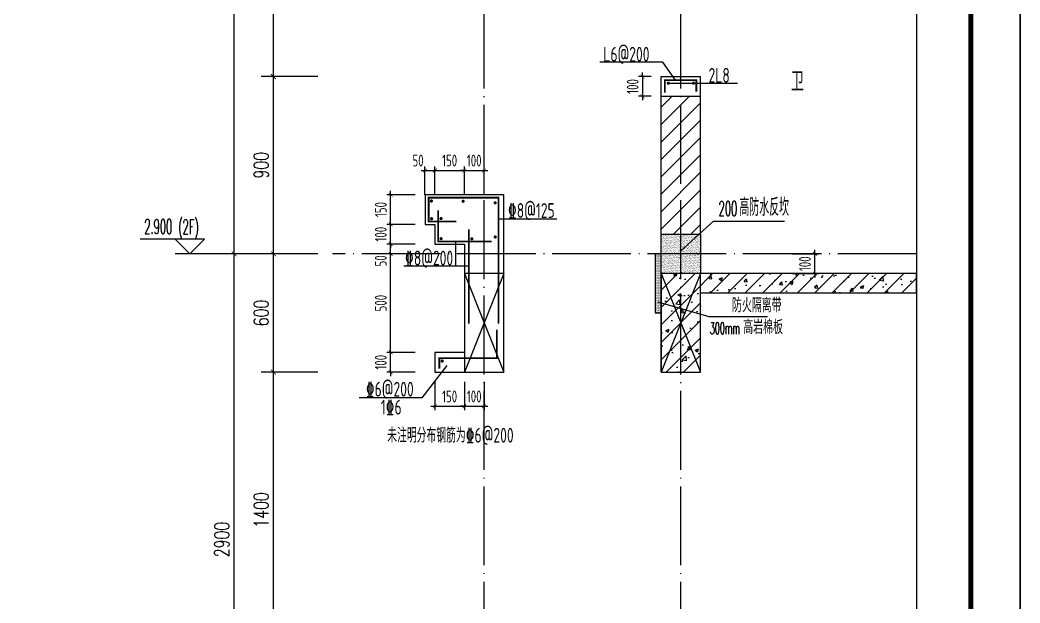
# Model space of a CAD drawing. Extents: x -668857 to 154266, y -275694 to 291306.
# Drawn here: x 78025 to 83107, y 147327 to 150286 of the extents above; entities that cross this region are included whole.
import ezdxf

# ---------------------------------------------------------------- set-up
doc = ezdxf.new("R2010")
doc.units = 0
doc.header["$LTSCALE"] = 1000
doc.linetypes.add('DOTE', pattern=[2.42, 2, -0.2, 0.02, -0.2])
doc.layers.get('0').update_dxf_attribs({"linetype": 'CONTINUOUS'})
doc.layers.get('DEFPOINTS').update_dxf_attribs({"linetype": 'CONTINUOUS'})
for name, color, linetype in [('DIM', 2, 'CONTINUOUS'), ('DIM_ELEV', 3, 'CONTINUOUS'), ('DIM_IDEN', 67, 'CONTINUOUS'), ('DIM_SYMB', 3, 'CONTINUOUS'), ('PUB_DIM', 3, 'CONTINUOUS'), ('PUB_TEXT', 2, 'CONTINUOUS'), ('REIN', 6, 'CONTINUOUS'), ('S-大样-砼线', 7, 'CONTINUOUS'), ('S-引出线', 40, 'CONTINUOUS'), ('TEXT', 2, 'CONTINUOUS'), ('WALL', 5, 'CONTINUOUS'), ('yichutu', 7, 'CONTINUOUS'), ('立面-看线', 251, 'CONTINUOUS')]:
    doc.layers.add(name, color=color, linetype=linetype)
for name, color, linetype, lineweight in [('DOTE', 19, 'DOTE', 9), ('PUB_HATCH', 8, 'CONTINUOUS', 9), ('内粉刷', 37, 'CONTINUOUS', 9), ('图框', 9, 'CONTINUOUS', 18)]:
    doc.layers.add(name, color=color, linetype=linetype, lineweight=lineweight)
doc.styles.add('_TCH_DIM', font='SIMPLEX.shx', dxfattribs={"width": 0.7, "bigfont": 'GBCBIG.shx'})
doc.styles.add('_TCH_DIM_T3', font='SIMPLEX', dxfattribs={"width": 0.705882, "bigfont": 'GBCBIG'})
doc.styles.add('DIM_FONT_T3', font='SIMPLEX', dxfattribs={"width": 0.705882, "bigfont": 'GBCBIG'})
doc.styles.add('TSSD_DIMENSION', font='Tssdeng.shx', dxfattribs={"width": 0.7, "bigfont": 'tssdchn.shx'})
doc.styles.add('TSSD_REIN', font='tssdeng.shx', dxfattribs={"width": 0.7, "height": 300, "bigfont": 'tssdchn.shx'})
doc.styles.add('w', font='tssdeng.shx', dxfattribs={"width": 0.8, "bigfont": 'tssdchn.shx'})
doc.dimstyles.new('_TCH_ARCH&&25', dxfattribs={"dimtxt": 74.375, "dimasz": 25, "dimexe": 62.5, "dimexo": 75, "dimgap": 25, "dimtad": 1, "dimdec": 0, "dimzin": 0, "dimdsep": 46, "dimtxsty": '_TCH_DIM_T3', "dimblk": 'ARCHTICK', "dimcen": 0.09, "dimclrt": 7, "dimazin": 0, "dimtfac": 1, "dimtdec": 0, "dimtix": 1, "dimtmove": 2, "dimatfit": 3, "dimldrblk": 'ARCHTICK', "dimfxl": 0, "dimtolj": 1, "dimtzin": 0, "dimarcsym": 0})
doc.dimstyles.new('TSSD_20_20', dxfattribs={"dimtxt": 60, "dimasz": 20, "dimexe": 20, "dimexo": 50, "dimgap": 20, "dimtad": 1, "dimdec": 0, "dimzin": 0, "dimdsep": 46, "dimtxsty": 'TSSD_DIMENSION', "dimblk": 'ARCHTICK', "dimblk1": 'ARCHTICK', "dimblk2": 'ARCHTICK', "dimcen": 0, "dimdle": 20, "dimclrt": 7, "dimadec": 0, "dimazin": 0, "dimtfac": 1, "dimtdec": 0, "dimtix": 1, "dimtmove": 2, "dimatfit": 3, "dimfxl": 0, "dimtolj": 1, "dimtzin": 0, "dimarcsym": 0})
pattern_1 = [(45, (-562273.49, 314642.066), (-44.194174, 44.194174), []), (50, (-562273.49, 314642.07), (179.315046, -15.688034), [18.75, -206.25]), (355, (-562273.49, 314642.07), (-34.687833, 188.048033), [15, -165]), (100.4514, (-562258.55, 314640.76), (144.627345, 172.359886), [15.935047, -175.28553]), (46.1842, (-562273.49, 314692.07), (266.81026, -41.37975), [28.125, -309.375]), (96.6356, (-562251.25, 314688.62), (233.66568, 243.52947), [23.90257, -262.92825]), (351.1842, (-562273.5, 314692.07), (233.66549, 243.52965), [22.5, -247.5]), (21, (-562248.49, 314679.57), (149.226763, -100.654723), [18.75, -206.25]), (326, (-562248.49, 314679.57), (60.828833, 181.28751), [15, -165]), (71.4514, (-562236.05, 314671.18), (210.055657, 80.632624), [15.935047, -175.28553]), (37.5, (-562273.49, 314642.066), (3.039964, 83.2234635), [0, -163, 0, -167.5, 0, -165.625]), (7.5, (-562273.49, 314642.07), (65.767384, 98.602928), [0, -95.5, 0, -159.25, 0, -63.125]), (327.5, (-562329.24, 314642.066), (133.455609, -5.638718), [0, -62.5, 0, -195, 0, -258.75]), (317.5, (-562354.24, 314642.07), (145.796542, 25.026246), [0, -81.25, 0, -129.5, 0, -183.75])]

# ---------------------------------------------------------------- blocks, each defined once
blk = doc.blocks.new('GFDDDDRG')
at = {"layer": '图框'}
blk.add_lwpolyline([(923310, -107437), (923310, -159999), (893610, -159999), (893610, -107437)], close=True, dxfattribs=at)
blk.add_lwpolyline([(923310, -107437), (923310, -159999), (893610, -159999), (893610, -107437)], close=True, dxfattribs=at)
at = {"layer": '图框', "const_width": 50}
blk.add_lwpolyline([(894110, -159499), (922810, -159499), (922810, -108687), (894110, -108687)], close=True, dxfattribs=at)
blk = doc.blocks.new('yct-1051-594-26275-14850-25-1002.0')
at = {"layer": 'yichutu', "color": 7}
blk.add_lwpolyline([(0, 0), (0, 14850), (26275, 14850), (26275, 0)], close=True, dxfattribs=at)
blk = doc.blocks.new('VDVDXAXFSFFX')
at = {"layer": 'PUB_HATCH'}
h = blk.add_hatch(dxfattribs=at)
h.set_pattern_fill('DOTS', color=251, scale=2, style=0)
h.set_pattern_definition([(0, (924712.4965, -148185.593), (1.5875, 3.175), [0, -3.175])])
h.paths.add_polyline_path([(924682.5, -148185.6), (924712.5, -148185.6), (924712.5, -147935.6), (924712.5, -147885.6), (924712.5, -147885.6), (924712.5, -147885.6), (924682.5, -147885.6)])
at = {"layer": 'DIM_IDEN', "color": 5}
for p, q in [((924695.5, -148129.3), (924955.6, -148202.9)), ((924955.6, -148202.9), (925253.4, -148202.9))]:
    blk.add_line(p, q, dxfattribs=at)
at = {"layer": 'PUB_HATCH', "color": 5}
blk.add_lwpolyline([(924712.5, -147885.6), (924682.5, -147885.6), (924682.5, -148185.6), (924712.5, -148185.6)], close=True, dxfattribs=at)
at = {"layer": 'PUB_TEXT', "style": 'DIM_FONT_T3', "width": 0.705882}
blk.add_text('防火隔离带', height=71.49, dxfattribs=at).set_placement((925072.6, -148181.9))
at = {"layer": 'PUB_TEXT', "color": 5, "style": 'DIM_FONT_T3'}
for s, height, width, p in [('300mm', 59.5, 0.49827, (924960.4, -148292.9)), ('高岩棉板', 71.49, 0.705882, (925129.8, -148292.9))]:
    blk.add_text(s, height=height, dxfattribs=dict(at, width=width)).set_placement(p)
blk = doc.blocks.new('_ArchTick')
at = {"color": 0, "linetype": 'ByBlock', "const_width": 0.15}
blk.add_lwpolyline([(-0.5, -0.5), (0.5, 0.5)], dxfattribs=at)
blk = doc.blocks.new('*D2633')
at = {"layer": 'DEFPOINTS', "color": 0}
for p in [(81898.3, 149099), (82064.3, 149099), (81898.3, 148999)]:
    blk.add_point(p, dxfattribs=at)
at = {"layer": 'DIM', "color": 0, "lineweight": -2}
for p, q in [((82064.3, 149099), (82064.3, 149119)), ((81948.3, 149099), (82084.3, 149099)), ((82064.3, 148999), (82064.3, 149099)), ((81948.3, 148999), (82084.3, 148999)), ((82064.3, 148999), (82064.3, 148979))]:
    blk.add_line(p, q, dxfattribs=at)
at = {"layer": 'DIM', "color": 0, "lineweight": -2, "xscale": 20, "yscale": 20, "zscale": 20}
for p, rotation in [((82064.3, 149099), 270), ((82064.3, 148999), 90)]:
    blk.add_blockref('_ArchTick', p, dxfattribs=dict(at, rotation=rotation))
at = {"layer": 'DIM', "color": 7, "insert": (82014.3, 149049), "char_height": 60, "attachment_point": 5, "rotation": 90, "style": 'TSSD_DIMENSION'}
blk.add_mtext('\\A1;100', dxfattribs=at)
blk = doc.blocks.new('*D2859')
at = {"layer": 'DEFPOINTS', "color": 0}
for p in [(80133.1, 149522.7), (80083.1, 149349), (80133.1, 149349)]:
    blk.add_point(p, dxfattribs=at)
at = {"layer": 'DIM', "color": 0, "lineweight": -2}
for p, q in [((80063.1, 149522.7), (80153.1, 149522.7)), ((80083.1, 149399), (80083.1, 149542.7)), ((80133.1, 149399), (80133.1, 149542.7))]:
    blk.add_line(p, q, dxfattribs=at)
at = {"layer": 'DIM', "color": 0, "lineweight": -2, "xscale": 20, "yscale": 20, "zscale": 20, "rotation": 180}
blk.add_blockref('_ArchTick', (80083.1, 149522.7), dxfattribs=at)
at = {"layer": 'DIM', "color": 0, "lineweight": -2, "xscale": 20, "yscale": 20, "zscale": 20}
blk.add_blockref('_ArchTick', (80133.1, 149522.7), dxfattribs=at)
at = {"layer": 'DIM', "color": 7, "insert": (80047.7, 149572.7), "char_height": 60, "attachment_point": 5, "style": 'TSSD_DIMENSION'}
blk.add_mtext('\\A1;50', dxfattribs=at)
blk = doc.blocks.new('*D2860')
at = {"layer": 'DEFPOINTS', "color": 0}
for p in [(80283.1, 149522.7), (80133.1, 149349), (80283.1, 149349)]:
    blk.add_point(p, dxfattribs=at)
at = {"layer": 'DIM', "color": 0, "lineweight": -2}
for p, q in [((80113.1, 149522.7), (80303.1, 149522.7)), ((80133.1, 149399), (80133.1, 149542.7)), ((80283.1, 149399), (80283.1, 149542.7))]:
    blk.add_line(p, q, dxfattribs=at)
at = {"layer": 'DIM', "color": 0, "lineweight": -2, "xscale": 20, "yscale": 20, "zscale": 20, "rotation": 180}
blk.add_blockref('_ArchTick', (80133.1, 149522.7), dxfattribs=at)
at = {"layer": 'DIM', "color": 0, "lineweight": -2, "xscale": 20, "yscale": 20, "zscale": 20}
blk.add_blockref('_ArchTick', (80283.1, 149522.7), dxfattribs=at)
at = {"layer": 'DIM', "color": 7, "insert": (80208.1, 149572.7), "char_height": 60, "attachment_point": 5, "style": 'TSSD_DIMENSION'}
blk.add_mtext('\\A1;150', dxfattribs=at)
blk = doc.blocks.new('*D2861')
at = {"layer": 'DEFPOINTS', "color": 0}
for p in [(80383.1, 149522.7), (80283.1, 149349), (80383.1, 149349)]:
    blk.add_point(p, dxfattribs=at)
at = {"layer": 'DIM', "color": 0, "lineweight": -2}
for p, q in [((80283.1, 149522.7), (80263.1, 149522.7)), ((80283.1, 149399), (80283.1, 149542.7)), ((80283.1, 149522.7), (80383.1, 149522.7)), ((80383.1, 149399), (80383.1, 149542.7)), ((80383.1, 149522.7), (80403.1, 149522.7))]:
    blk.add_line(p, q, dxfattribs=at)
at = {"layer": 'DIM', "color": 0, "lineweight": -2, "xscale": 20, "yscale": 20, "zscale": 20}
blk.add_blockref('_ArchTick', (80283.1, 149522.7), dxfattribs=at)
at = {"layer": 'DIM', "color": 0, "lineweight": -2, "xscale": 20, "yscale": 20, "zscale": 20, "rotation": 180}
blk.add_blockref('_ArchTick', (80383.1, 149522.7), dxfattribs=at)
at = {"layer": 'DIM', "color": 7, "insert": (80333.1, 149572.7), "char_height": 60, "attachment_point": 5, "style": 'TSSD_DIMENSION'}
blk.add_mtext('\\A1;100', dxfattribs=at)
blk = doc.blocks.new('*D2862')
at = {"layer": 'DEFPOINTS', "color": 0}
for p in [(80133.1, 148499), (80283.1, 148499), (80283.1, 148325.3)]:
    blk.add_point(p, dxfattribs=at)
at = {"layer": 'DIM', "color": 0, "lineweight": -2}
for p, q in [((80133.1, 148449), (80133.1, 148305.3)), ((80283.1, 148449), (80283.1, 148305.3)), ((80113.1, 148325.3), (80303.1, 148325.3))]:
    blk.add_line(p, q, dxfattribs=at)
at = {"layer": 'DIM', "color": 0, "lineweight": -2, "xscale": 20, "yscale": 20, "zscale": 20, "rotation": 180}
blk.add_blockref('_ArchTick', (80133.1, 148325.3), dxfattribs=at)
at = {"layer": 'DIM', "color": 0, "lineweight": -2, "xscale": 20, "yscale": 20, "zscale": 20}
blk.add_blockref('_ArchTick', (80283.1, 148325.3), dxfattribs=at)
at = {"layer": 'DIM', "color": 7, "insert": (80208.1, 148375.3), "char_height": 60, "attachment_point": 5, "style": 'TSSD_DIMENSION'}
blk.add_mtext('\\A1;150', dxfattribs=at)
blk = doc.blocks.new('*D2863')
at = {"layer": 'DEFPOINTS', "color": 0}
for p in [(80283.1, 148499), (80383.1, 148499), (80383.1, 148325.3)]:
    blk.add_point(p, dxfattribs=at)
at = {"layer": 'DIM', "color": 0, "lineweight": -2}
for p, q in [((80283.1, 148449), (80283.1, 148305.3)), ((80383.1, 148449), (80383.1, 148305.3)), ((80283.1, 148325.3), (80263.1, 148325.3)), ((80283.1, 148325.3), (80383.1, 148325.3)), ((80383.1, 148325.3), (80403.1, 148325.3))]:
    blk.add_line(p, q, dxfattribs=at)
at = {"layer": 'DIM', "color": 0, "lineweight": -2, "xscale": 20, "yscale": 20, "zscale": 20}
blk.add_blockref('_ArchTick', (80283.1, 148325.3), dxfattribs=at)
at = {"layer": 'DIM', "color": 0, "lineweight": -2, "xscale": 20, "yscale": 20, "zscale": 20, "rotation": 180}
blk.add_blockref('_ArchTick', (80383.1, 148325.3), dxfattribs=at)
at = {"layer": 'DIM', "color": 7, "insert": (80333.1, 148375.3), "char_height": 60, "attachment_point": 5, "style": 'TSSD_DIMENSION'}
blk.add_mtext('\\A1;100', dxfattribs=at)
blk = doc.blocks.new('*D2864')
at = {"layer": 'DEFPOINTS', "color": 0}
for p in [(79908.5, 149399), (80083.1, 149399), (80083.1, 149249)]:
    blk.add_point(p, dxfattribs=at)
at = {"layer": 'DIM', "color": 0, "lineweight": -2}
for p, q in [((79908.5, 149229), (79908.5, 149419)), ((80033.1, 149399), (79888.5, 149399)), ((80033.1, 149249), (79888.5, 149249))]:
    blk.add_line(p, q, dxfattribs=at)
at = {"layer": 'DIM', "color": 0, "lineweight": -2, "xscale": 20, "yscale": 20, "zscale": 20}
for p, rotation in [((79908.5, 149399), 90), ((79908.5, 149249), 270)]:
    blk.add_blockref('_ArchTick', p, dxfattribs=dict(at, rotation=rotation))
at = {"layer": 'DIM', "color": 7, "insert": (79858.5, 149324), "char_height": 60, "attachment_point": 5, "rotation": 90, "style": 'TSSD_DIMENSION'}
blk.add_mtext('\\A1;150', dxfattribs=at)
blk = doc.blocks.new('*D2865')
at = {"layer": 'DEFPOINTS', "color": 0}
for p in [(79908.5, 149249), (80083.1, 149249), (80083.1, 149149)]:
    blk.add_point(p, dxfattribs=at)
at = {"layer": 'DIM', "color": 0, "lineweight": -2}
for p, q in [((79908.5, 149249), (79908.5, 149269)), ((80033.1, 149249), (79888.5, 149249)), ((79908.5, 149149), (79908.5, 149249)), ((80033.1, 149149), (79888.5, 149149)), ((79908.5, 149149), (79908.5, 149129))]:
    blk.add_line(p, q, dxfattribs=at)
at = {"layer": 'DIM', "color": 0, "lineweight": -2, "xscale": 20, "yscale": 20, "zscale": 20}
for p, rotation in [((79908.5, 149249), 270), ((79908.5, 149149), 90)]:
    blk.add_blockref('_ArchTick', p, dxfattribs=dict(at, rotation=rotation))
at = {"layer": 'DIM', "color": 7, "insert": (79858.5, 149199), "char_height": 60, "attachment_point": 5, "rotation": 90, "style": 'TSSD_DIMENSION'}
blk.add_mtext('\\A1;100', dxfattribs=at)
blk = doc.blocks.new('*D2866')
at = {"layer": 'DEFPOINTS', "color": 0}
for p in [(79908.5, 149149), (80083.1, 149149), (80083.1, 149099)]:
    blk.add_point(p, dxfattribs=at)
at = {"layer": 'DIM', "color": 0, "lineweight": -2}
for p, q in [((79908.5, 149079), (79908.5, 149169)), ((80033.1, 149149), (79888.5, 149149)), ((80033.1, 149099), (79888.5, 149099))]:
    blk.add_line(p, q, dxfattribs=at)
at = {"layer": 'DIM', "color": 0, "lineweight": -2, "xscale": 20, "yscale": 20, "zscale": 20}
for p, rotation in [((79908.5, 149149), 90), ((79908.5, 149099), 270)]:
    blk.add_blockref('_ArchTick', p, dxfattribs=dict(at, rotation=rotation))
at = {"layer": 'DIM', "color": 7, "insert": (79858.5, 149063.6), "char_height": 60, "attachment_point": 5, "rotation": 90, "style": 'TSSD_DIMENSION'}
blk.add_mtext('\\A1;50', dxfattribs=at)
blk = doc.blocks.new('*D2867')
at = {"layer": 'DEFPOINTS', "color": 0}
for p in [(79908.5, 149099), (80083.1, 149099), (80083.1, 148599)]:
    blk.add_point(p, dxfattribs=at)
at = {"layer": 'DIM', "color": 0, "lineweight": -2}
for p, q in [((79908.5, 148579), (79908.5, 149119)), ((80033.1, 149099), (79888.5, 149099)), ((80033.1, 148599), (79888.5, 148599))]:
    blk.add_line(p, q, dxfattribs=at)
at = {"layer": 'DIM', "color": 0, "lineweight": -2, "xscale": 20, "yscale": 20, "zscale": 20}
for p, rotation in [((79908.5, 149099), 90), ((79908.5, 148599), 270)]:
    blk.add_blockref('_ArchTick', p, dxfattribs=dict(at, rotation=rotation))
at = {"layer": 'DIM', "color": 7, "insert": (79858.5, 148849), "char_height": 60, "attachment_point": 5, "rotation": 90, "style": 'TSSD_DIMENSION'}
blk.add_mtext('\\A1;500', dxfattribs=at)
blk = doc.blocks.new('*D2868')
at = {"layer": 'DEFPOINTS', "color": 0}
for p in [(79908.5, 148599), (80083.1, 148599), (80083.1, 148499)]:
    blk.add_point(p, dxfattribs=at)
at = {"layer": 'DIM', "color": 0, "lineweight": -2}
for p, q in [((79908.5, 148599), (79908.5, 148619)), ((80033.1, 148599), (79888.5, 148599)), ((79908.5, 148499), (79908.5, 148599)), ((80033.1, 148499), (79888.5, 148499)), ((79908.5, 148499), (79908.5, 148479))]:
    blk.add_line(p, q, dxfattribs=at)
at = {"layer": 'DIM', "color": 0, "lineweight": -2, "xscale": 20, "yscale": 20, "zscale": 20}
for p, rotation in [((79908.5, 148599), 270), ((79908.5, 148499), 90)]:
    blk.add_blockref('_ArchTick', p, dxfattribs=dict(at, rotation=rotation))
at = {"layer": 'DIM', "color": 7, "insert": (79858.5, 148549), "char_height": 60, "attachment_point": 5, "rotation": 90, "style": 'TSSD_DIMENSION'}
blk.add_mtext('\\A1;100', dxfattribs=at)
blk = doc.blocks.new('*D2885')
at = {"layer": 'DEFPOINTS', "color": 0}
for p in [(79312.9, 148499), (79612.9, 148499), (79612.9, 147099)]:
    blk.add_point(p, dxfattribs=at)
at = {"layer": 'PUB_DIM', "color": 0, "lineweight": -2}
for p, q in [((79537.9, 148499), (79250.4, 148499)), ((79312.9, 147099), (79312.9, 148499)), ((79537.9, 147099), (79250.4, 147099))]:
    blk.add_line(p, q, dxfattribs=at)
at = {"layer": 'PUB_DIM', "color": 0, "lineweight": -2, "xscale": 25, "yscale": 25, "zscale": 25}
for p, rotation in [((79312.9, 148499), 90), ((79312.9, 147099), 270)]:
    blk.add_blockref('_ArchTick', p, dxfattribs=dict(at, rotation=rotation))
at = {"layer": 'PUB_DIM', "color": 7, "insert": (79250.7, 147799), "char_height": 74.38, "attachment_point": 5, "rotation": 90, "style": '_TCH_DIM_T3'}
blk.add_mtext('\\A1;1400', dxfattribs=at)
blk = doc.blocks.new('*D2886')
at = {"layer": 'DEFPOINTS', "color": 0}
for p in [(79312.9, 149099), (79612.9, 149099), (79612.9, 148499)]:
    blk.add_point(p, dxfattribs=at)
at = {"layer": 'PUB_DIM', "color": 0, "lineweight": -2}
for p, q in [((79537.9, 149099), (79250.4, 149099)), ((79312.9, 148499), (79312.9, 149099)), ((79537.9, 148499), (79250.4, 148499))]:
    blk.add_line(p, q, dxfattribs=at)
at = {"layer": 'PUB_DIM', "color": 0, "lineweight": -2, "xscale": 25, "yscale": 25, "zscale": 25}
for p, rotation in [((79312.9, 149099), 90), ((79312.9, 148499), 270)]:
    blk.add_blockref('_ArchTick', p, dxfattribs=dict(at, rotation=rotation))
at = {"layer": 'PUB_DIM', "color": 7, "insert": (79250.7, 148799), "char_height": 74.38, "attachment_point": 5, "rotation": 90, "style": '_TCH_DIM_T3'}
blk.add_mtext('\\A1;600', dxfattribs=at)
blk = doc.blocks.new('*D2887')
at = {"layer": 'DEFPOINTS', "color": 0}
for p in [(79312.9, 149999), (79612.9, 149999), (79612.9, 149099)]:
    blk.add_point(p, dxfattribs=at)
at = {"layer": 'PUB_DIM', "color": 0, "lineweight": -2}
for p, q in [((79537.9, 149999), (79250.4, 149999)), ((79312.9, 149099), (79312.9, 149999)), ((79537.9, 149099), (79250.4, 149099))]:
    blk.add_line(p, q, dxfattribs=at)
at = {"layer": 'PUB_DIM', "color": 0, "lineweight": -2, "xscale": 25, "yscale": 25, "zscale": 25}
for p, rotation in [((79312.9, 149999), 90), ((79312.9, 149099), 270)]:
    blk.add_blockref('_ArchTick', p, dxfattribs=dict(at, rotation=rotation))
at = {"layer": 'PUB_DIM', "color": 7, "insert": (79250.7, 149549), "char_height": 74.38, "attachment_point": 5, "rotation": 90, "style": '_TCH_DIM_T3'}
blk.add_mtext('\\A1;900', dxfattribs=at)
blk = doc.blocks.new('*D2888')
at = {"layer": 'DEFPOINTS', "color": 0}
for p in [(79312.9, 151399), (79612.9, 151399), (79612.9, 149999)]:
    blk.add_point(p, dxfattribs=at)
at = {"layer": 'PUB_DIM', "color": 0, "lineweight": -2}
for p, q in [((79537.9, 151399), (79250.4, 151399)), ((79312.9, 149999), (79312.9, 151399)), ((79537.9, 149999), (79250.4, 149999))]:
    blk.add_line(p, q, dxfattribs=at)
at = {"layer": 'PUB_DIM', "color": 0, "lineweight": -2, "xscale": 25, "yscale": 25, "zscale": 25}
for p, rotation in [((79312.9, 151399), 90), ((79312.9, 149999), 270)]:
    blk.add_blockref('_ArchTick', p, dxfattribs=dict(at, rotation=rotation))
at = {"layer": 'PUB_DIM', "color": 7, "insert": (79250.7, 150699), "char_height": 74.38, "attachment_point": 5, "rotation": 90, "style": '_TCH_DIM_T3'}
blk.add_mtext('\\A1;1400', dxfattribs=at)
blk = doc.blocks.new('*D2904')
at = {"layer": 'DEFPOINTS', "color": 0}
for p in [(79112.9, 149099), (79612.9, 149099), (79612.9, 146199)]:
    blk.add_point(p, dxfattribs=at)
at = {"layer": 'PUB_DIM', "color": 0, "lineweight": -2}
for p, q in [((79537.9, 149099), (79050.4, 149099)), ((79112.9, 146199), (79112.9, 149099)), ((79537.9, 146199), (79050.4, 146199))]:
    blk.add_line(p, q, dxfattribs=at)
at = {"layer": 'PUB_DIM', "color": 0, "lineweight": -2, "xscale": 25, "yscale": 25, "zscale": 25}
for p, rotation in [((79112.9, 149099), 90), ((79112.9, 146199), 270)]:
    blk.add_blockref('_ArchTick', p, dxfattribs=dict(at, rotation=rotation))
at = {"layer": 'PUB_DIM', "color": 7, "insert": (79050.7, 147649), "char_height": 74.38, "attachment_point": 5, "rotation": 90, "style": '_TCH_DIM_T3'}
blk.add_mtext('\\A1;2900', dxfattribs=at)
blk = doc.blocks.new('*D2905')
at = {"layer": 'DEFPOINTS', "color": 0}
for p in [(79112.9, 151999), (79612.9, 151999), (79612.9, 149099)]:
    blk.add_point(p, dxfattribs=at)
at = {"layer": 'PUB_DIM', "color": 0, "lineweight": -2}
for p, q in [((79537.9, 151999), (79050.4, 151999)), ((79112.9, 149099), (79112.9, 151999)), ((79537.9, 149099), (79050.4, 149099))]:
    blk.add_line(p, q, dxfattribs=at)
at = {"layer": 'PUB_DIM', "color": 0, "lineweight": -2, "xscale": 25, "yscale": 25, "zscale": 25}
for p, rotation in [((79112.9, 151999), 90), ((79112.9, 149099), 270)]:
    blk.add_blockref('_ArchTick', p, dxfattribs=dict(at, rotation=rotation))
at = {"layer": 'PUB_DIM', "color": 7, "insert": (79050.7, 150549), "char_height": 74.38, "attachment_point": 5, "rotation": 90, "style": '_TCH_DIM_T3'}
blk.add_mtext('\\A1;2900', dxfattribs=at)
blk = doc.blocks.new('A$C696610E5')
at = {"layer": 'REIN', "const_width": 9}
for points in [[(494.5, 974.7), (353.3, 974.7), (353.3, 1095), (708.3, 1095), (708.3, 454.9)], [(401.6, 1031.7), (401.6, 872.6), (673.9, 872.6)], [(557.8, 934), (557.8, 454.9)]]:
    blk.add_lwpolyline(points, dxfattribs=at)
at = {"layer": 'REIN', "const_width": 8}
for points in [[(363.4, 1078.3, 1), (371.4, 1078.3, 1)], [(524.5, 1076.9, 1), (532.5, 1076.9, 1)], [(687.7, 1068.7, 1), (695.7, 1068.7, 1)], [(364.5, 988.6, 1), (372.5, 988.6, 1)], [(412.3, 989.2, 1), (420.3, 989.2, 1)], [(412.3, 887.1, 1), (420.3, 887.1, 1)], [(569.2, 886.1, 1), (577.2, 886.1, 1)], [(687.7, 895.7, 1), (695.7, 895.7, 1)], [(418.3, 266.1, 1), (426.3, 266.1, 1)]]:
    blk.add_lwpolyline(points, format="xyb", close=True, dxfattribs=at)
at = {"layer": 'REIN'}
blk.add_lwpolyline([(407.7, 227.9, 9, 9, 0), (407.7, 280.9, 9, 9, 0), (700.1, 280.9, 9, 9, 0), (700.1, 425.3, 9, 9, 0)], format="xyseb", dxfattribs=at)
at = {"layer": 'S-大样-砼线'}
for p, q in [((534.9, 709.9), (734.9, 209.8)), ((734.9, 709.9), (534.9, 209.8))]:
    blk.add_line(p, q, dxfattribs=at)
blk.add_lwpolyline([(734.9, 709.9), (534.9, 709.9), (534.9, 209.8), (734.9, 209.8)], close=True, dxfattribs=at)
at = {"layer": 'S-引出线'}
for p, q in [((704.2, 988.5), (1004.3, 988.5)), ((490.6, 872.6), (490.6, 748.9)), ((227.2, 748.9), (561.1, 748.9))]:
    blk.add_line(p, q, dxfattribs=at)
blk.add_lwpolyline([(445.3, 242.7), (318.6, 79.6), (0, 79.6)], dxfattribs=at)
at = {"layer": 'TEXT', "style": 'TSSD_REIN', "width": 0.7}
for s, p in [('%%1328@125', (756.2, 992.6)), ('%%1328@200', (233.1, 751.1)), ('%%1326@200', (33.9, 85.5)), ('1%%1326', (110.1, -5.8)), ('未注明分布钢筋为%%1326@200', (142.8, -148.4))]:
    blk.add_text(s, height=75, rotation=0, dxfattribs=at).set_placement(p)
blk = doc.blocks.new('*D3413')
at = {"layer": 'DEFPOINTS', "color": 0}
for p in [(81283.1, 149999), (81188.5, 149899), (81283.1, 149899)]:
    blk.add_point(p, dxfattribs=at)
at = {"layer": 'DIM', "color": 0, "lineweight": -2}
for p, q in [((81233.1, 149999), (81168.5, 149999)), ((81188.5, 149999), (81188.5, 150019)), ((81188.5, 149999), (81188.5, 149899)), ((81233.1, 149899), (81168.5, 149899)), ((81188.5, 149899), (81188.5, 149879))]:
    blk.add_line(p, q, dxfattribs=at)
at = {"layer": 'DIM', "color": 0, "lineweight": -2, "xscale": 20, "yscale": 20, "zscale": 20}
for p, rotation in [((81188.5, 149999), 270), ((81188.5, 149899), 90)]:
    blk.add_blockref('_ArchTick', p, dxfattribs=dict(at, rotation=rotation))
at = {"layer": 'DIM', "color": 7, "insert": (81138.5, 149949), "char_height": 60, "attachment_point": 5, "rotation": 90, "style": 'TSSD_DIMENSION'}
blk.add_mtext('\\A1;100', dxfattribs=at)
blk = doc.blocks.new('20210809.03330803')
at = {"layer": 'REIN', "const_width": 9}
blk.add_lwpolyline([(87484.2, 67998.8), (87484.2, 68062.6), (87644.1, 68062.6), (87644.1, 68004.6)], dxfattribs=at)
at = {"layer": 'REIN', "const_width": 8}
for points in [[(87497.7, 68047.5, 1), (87505.7, 68047.5, 1)], [(87625.1, 68047.5, 1), (87633.1, 68047.5, 1)]]:
    blk.add_lwpolyline(points, format="xyb", close=True, dxfattribs=at)
at = {"layer": 'S-大样-砼线'}
for p, q in [((87465.2, 67080.9), (87665.2, 66580.9)), ((87665.2, 67080.9), (87465.2, 66580.9))]:
    blk.add_line(p, q, dxfattribs=at)
blk.add_lwpolyline([(87665.2, 67080.9), (87465.2, 67080.9), (87465.2, 66580.9), (87665.2, 66580.9)], close=True, dxfattribs=at)
at = {"layer": 'S-引出线'}
for p, q in [((87474.6, 68154.8), (87154.5, 68154.8)), ((87538.8, 68062.6), (87474.6, 68154.8)), ((87501.7, 68047.5), (87853.3, 68047.5))]:
    blk.add_line(p, q, dxfattribs=at)
at = {"layer": 'TEXT', "style": 'w', "width": 0.7}
for s, p in [('L6@200', (87171.5, 68157)), ('2L8', (87706.2, 68049.9))]:
    blk.add_text(s, height=75, rotation=0, dxfattribs=at).set_placement(p)

msp = doc.modelspace()

# ---------------------------------------------------------------- hatches: boundary and pattern name
at = {"layer": 'PUB_HATCH'}
h = msp.add_hatch(dxfattribs=at)
h.set_pattern_fill('普通砖', color=256, scale=25, style=0)
h.set_pattern_definition([(45, (-562273.49, 314686.944), (-44.1941915, 44.1941915), [])])
h.paths.add_polyline_path([(81483.12, 149199.03), (81483.12, 149899.03), (81283.12, 149899.03), (81283.12, 149199.03)])
h = msp.add_hatch(dxfattribs=at)
h.set_pattern_fill('钢筋混凝土', color=256, scale=25, style=0)
h.set_pattern_definition(pattern_1)
h.paths.add_polyline_path([(82581.65, 148999.03), (81283.12, 148999.03), (81483.12, 148899.03), (82581.65, 148899.03)])
h = msp.add_hatch(dxfattribs=at)
h.set_pattern_fill('钢筋混凝土', color=256, scale=25, style=0)
h.set_pattern_definition(pattern_1)
h.paths.add_polyline_path([(81483.12, 148499.03), (81483.12, 148899.03), (81283.12, 148999.03), (81283.12, 148499.03)])
at = {"layer": '立面-看线'}
h = msp.add_hatch(dxfattribs=at)
h.set_pattern_fill('碎沙', color=256, scale=4)
h.set_pattern_definition([(37.5, (-719770.117, -236362.918), (-0.32000626, 9.78826475), [0, -7.7216, 0, -8.636, 0, -8.255]), (7.5, (-719770.117, -236362.918), (8.99046566, 14.33650201), [0, -4.1656, 0, -6.9596, 0, -2.667]), (327.5, (-719776.3655, -236362.918), (15.819847405, 0.02874369), [0, -2.54, 0, -9.144, 0, -11.938]), (317.5, (-719776.365, -236362.918), (15.27112905, 4.45858647), [0, -1.27, 0, -5.9944, 0, -6.858])])
h.paths.add_polyline_path([(81283.12, 148999.03), (81483.12, 148999.03), (81483.12, 149199.03), (81283.12, 149199.03)])

# ---------------------------------------------------------------- linework, layer by layer
at = {"layer": 'DIM_ELEV', "color": 1}
for p, q in [((78962.93, 149174.03), (78634.93, 149174.03)), ((78887.93, 149099.03), (78812.93, 149174.03)), ((78887.93, 149099.03), (78962.93, 149174.03)), ((79312.93, 149099.03), (78812.93, 149099.03))]:
    msp.add_line(p, q, dxfattribs=at)
at = {"layer": 'DIM_IDEN'}
for p, q in [((81383.12, 149114.03), (81549.93, 149265.55)), ((81549.93, 149265.55), (81910.11, 149265.55))]:
    msp.add_line(p, q, dxfattribs=at)
at = {"layer": 'DIM_SYMB'}
msp.add_lwpolyline([(82581.65, 164119.03), (82581.65, 154487.16), (82634.15, 154468.05), (82529.15, 154449.54), (82581.65, 154430.91), (82581.65, 144799.03)], dxfattribs=at)
at = {"layer": 'DOTE', "color": 1, "linetype": 'DOTE', "ltscale": 0.2}
for p, q in [((80383.12, 145099.03), (80383.12, 164699.03)), ((81383.12, 145099.03), (81383.12, 164699.03)), ((82581.65, 149099.03), (79612.93, 149099.03))]:
    msp.add_line(p, q, dxfattribs=at)
at = {"layer": 'WALL'}
for p, q in [((81283.12, 149899.03), (81283.12, 149999.03)), ((81283.12, 149999.03), (81483.12, 149999.03)), ((81483.12, 149899.03), (81483.12, 149999.03)), ((81283.12, 149899.03), (81483.12, 149899.03)), ((81283.12, 149199.03), (81283.12, 149899.03)), ((81483.12, 149199.03), (81483.12, 149899.03)), ((80483.12, 149399.03), (80083.12, 149399.03)), ((80083.12, 149399.03), (80083.12, 149249.03)), ((80483.12, 148499.03), (80483.12, 149399.03)), ((80083.12, 149249.03), (80133.12, 149249.03)), ((80133.12, 149249.03), (80133.12, 149149.03)), ((81283.12, 149199.03), (81483.12, 149199.03)), ((80133.12, 149149.03), (80283.12, 149149.03)), ((80283.12, 149149.03), (80283.12, 148599.03)), ((82581.65, 148999.03), (81283.12, 148999.03)), ((81283.12, 148499.03), (81283.12, 148999.03)), ((82581.65, 148899.03), (82581.65, 148999.03)), ((82581.65, 148899.03), (81483.12, 148899.03)), ((81483.12, 148499.03), (81483.12, 148899.03)), ((80283.12, 148599.03), (80133.12, 148599.03)), ((80133.12, 148599.03), (80133.12, 148499.03)), ((80133.12, 148499.03), (80483.12, 148499.03)), ((81283.12, 148499.03), (81483.12, 148499.03))]:
    msp.add_line(p, q, dxfattribs=at)
msp.add_lwpolyline([(81283.12, 149199.03), (81483.12, 149199.03), (81483.12, 148999.03), (81283.12, 148999.03)], close=True, dxfattribs=at)

# ---------------------------------------------------------------- block references
at = {"xscale": 0.5, "yscale": 0.5, "zscale": 0.5}
msp.add_blockref('GFDDDDRG', (-378547.88, 220925.54), dxfattribs=at)
msp.add_blockref('VDVDXAXFSFFX', (-843429.37, 296984.63))
at = {"layer": 'S-大样-砼线'}
msp.add_blockref('20210809.03330803', (-6182.06, 81918.1), dxfattribs=at)
at = {"layer": 'yichutu', "rotation": 270}
msp.add_blockref('yct-1051-594-26275-14850-25-1002.0', (68257.01, 167207.06), dxfattribs=at)
at = {"layer": '内粉刷'}
msp.add_blockref('A$C696610E5', (79748.22, 148289.19), dxfattribs=at)

# ---------------------------------------------------------------- texts
at = {"layer": 'PUB_TEXT'}
for s, height, style, width, p in [('卫', 100, 'TSSD_REIN', 0.7, (81942.34, 149924.66)), ('200', 74.375, 'DIM_FONT_T3', 0.49827, (81574.94, 149291.8)), ('高防水反坎', 89.362, 'DIM_FONT_T3', 0.705882, (81680.83, 149291.8))]:
    msp.add_text(s, height=height, dxfattribs=dict(at, style=style, width=width)).set_placement(p)
at = {"layer": 'PUB_TEXT', "color": 1, "style": '_TCH_DIM', "width": 0.494118}
for s, p in [('2.900', (78656.83, 149200.28)), ('(2F)', (78828.98, 149199.06))]:
    msp.add_text(s, height=74.375, dxfattribs=at).set_placement(p)

# ---------------------------------------------------------------- dimensions: what is measured, and where the dimension line sits
at = {"layer": 'DIM'}
dim = msp.add_linear_dim(base=(81188.48, 149899.03), p1=(81283.12, 149999.03), p2=(81283.12, 149899.03), angle=90, dimstyle='TSSD_20_20', dxfattribs=at)
dim.commit()
dim.dimension.update_dxf_attribs({"geometry": '*D3413', "text_midpoint": (81138.48, 149949.03)})
for base, p1, p2, angle, picture, middle in [((80133.12, 149522.74), (80083.12, 149349.03), (80133.12, 149349.03), 0, '*D2859', (80047.66, 149572.74)), ((79908.51, 149149.03), (80083.12, 149099.03), (80083.12, 149149.03), 90, '*D2866', (79858.51, 149063.57))]:
    dim = msp.add_linear_dim(base=base, p1=p1, p2=p2, angle=angle, dimstyle='TSSD_20_20', dxfattribs=at)
    dim.commit()
    dim.dimension.update_dxf_attribs({"geometry": picture, "text_midpoint": middle, "dimtype": 161})
for p1, p2, distance, picture, middle in [((80133.12, 149349.03), (80283.12, 149349.03), 173.71, '*D2860', (80208.12, 149572.74)), ((80283.12, 149349.03), (80383.12, 149349.03), 173.71, '*D2861', (80333.12, 149572.74)), ((80083.12, 149249.03), (80083.12, 149399.03), 174.61, '*D2864', (79858.51, 149324.03)), ((80083.12, 149149.03), (80083.12, 149249.03), 174.61, '*D2865', (79858.51, 149199.03)), ((80083.12, 148599.03), (80083.12, 149099.03), 174.61, '*D2867', (79858.51, 148849.03)), ((81898.3, 148999.03), (81898.3, 149099.03), -165.96, '*D2633', (82014.26, 149049.03)), ((80083.12, 148499.03), (80083.12, 148599.03), 174.61, '*D2868', (79858.51, 148549.03)), ((80133.12, 148499.03), (80283.12, 148499.03), -173.71, '*D2862', (80208.12, 148375.32)), ((80283.12, 148499.03), (80383.12, 148499.03), -173.71, '*D2863', (80333.12, 148375.32))]:
    dim = msp.add_aligned_dim(p1=p1, p2=p2, distance=distance, dimstyle='TSSD_20_20', dxfattribs=at)
    dim.commit()
    dim.dimension.update_dxf_attribs({"geometry": picture, "text_midpoint": middle})
at = {"layer": 'PUB_DIM'}
for p1, p2, distance, picture, middle in [((79612.93, 149099.03), (79612.93, 151999.03), 500, '*D2905', (79050.74, 150549.03)), ((79612.93, 149999.03), (79612.93, 151399.03), 300, '*D2888', (79250.74, 150699.03)), ((79612.93, 149099.03), (79612.93, 149999.03), 300, '*D2887', (79250.74, 149549.03)), ((79612.93, 146199.03), (79612.93, 149099.03), 500, '*D2904', (79050.74, 147649.03)), ((79612.93, 148499.03), (79612.93, 149099.03), 300, '*D2886', (79250.74, 148799.03)), ((79612.93, 147099.03), (79612.93, 148499.03), 300, '*D2885', (79250.74, 147799.03))]:
    dim = msp.add_aligned_dim(p1=p1, p2=p2, distance=distance, dimstyle='_TCH_ARCH&&25', dxfattribs=at)
    dim.commit()
    dim.dimension.update_dxf_attribs({"geometry": picture, "text_midpoint": middle})

doc.saveas('drawing.dxf')
